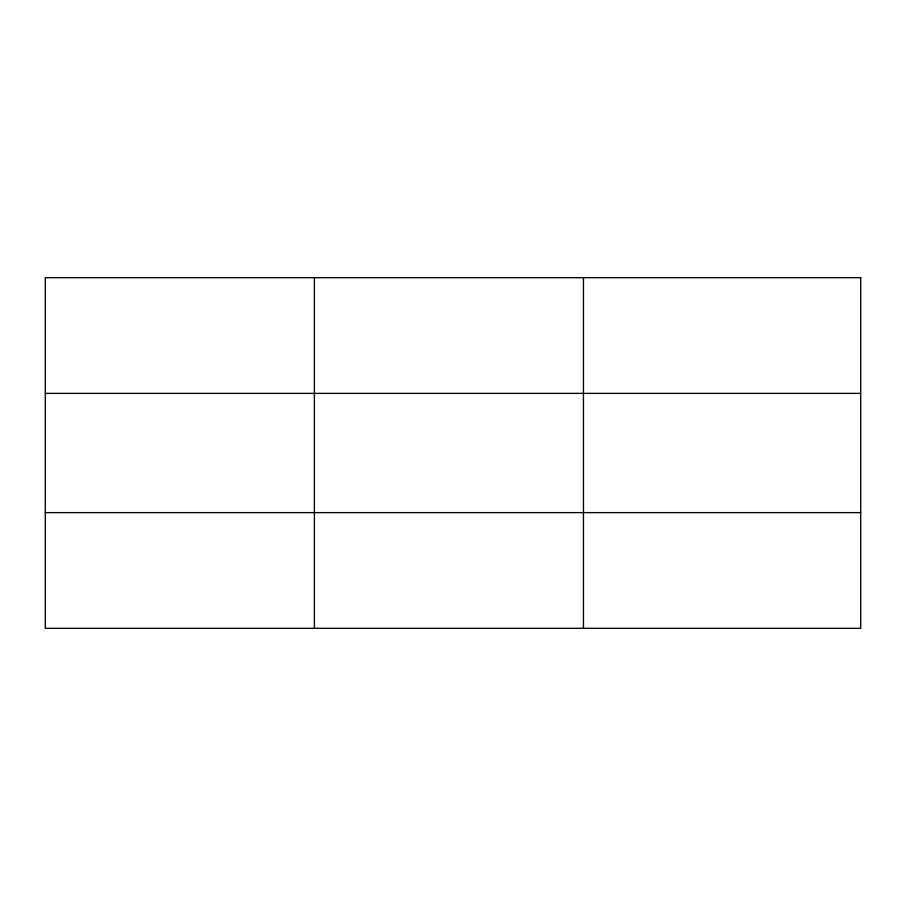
<?xml version="1.0" encoding="UTF-8"?>
<svg xmlns="http://www.w3.org/2000/svg" width="906" height="906" viewBox="0 0 906 906"><rect width="100%" height="100%" fill="white"/><g stroke="black" fill="none" stroke-linecap="round" stroke-linejoin="round"><path stroke-width="1.36" d="M314.382 277.678L314.382 628.322M583.464 277.678L583.464 628.322M45.3 393.385L860.7 393.385M45.3 512.615L860.7 512.615M860.7 277.678L860.7 628.322L45.3 628.322L45.3 277.678L860.7 277.678"/></g></svg>
